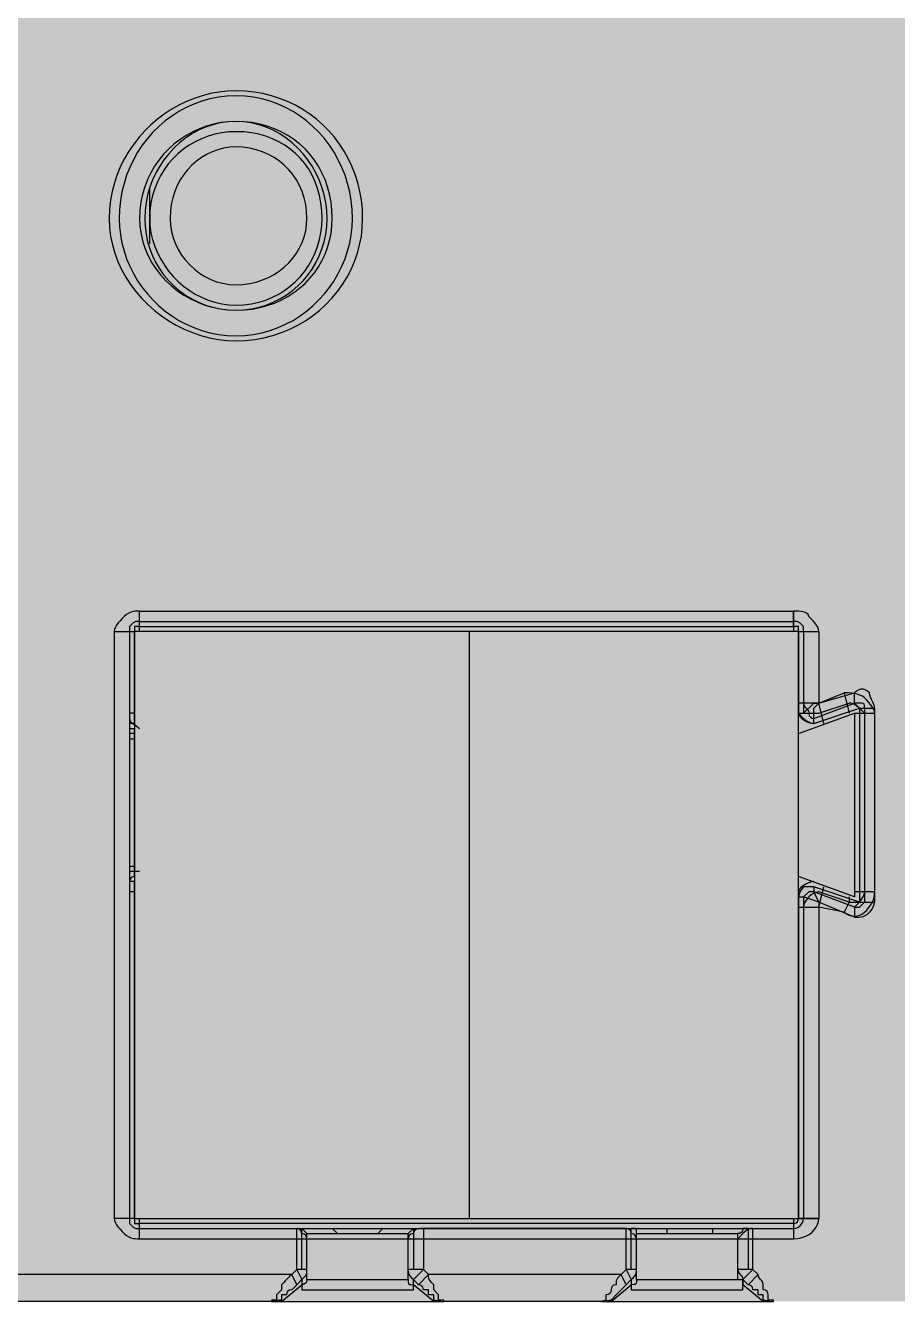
# Model space of a CAD drawing. Header units: millimetres. Extents: x 0 to 966, y -664 to 90.
# Drawn here: x 696.52 to 711.89, y -390 to -367.5 of the extents above; entities that cross this region are included whole.
import ezdxf

# ---------------------------------------------------------------- set-up
doc = ezdxf.new("R2010")
doc.units = ezdxf.units.MM
for name, color, linetype in [('HDL_BODY', 7, 'Continuous'), ('HDL_COLOUR', 7, 'Continuous'), ('HDL_DETAIL', 7, 'Continuous'), ('HDL_PRINT', 7, 'Continuous')]:
    doc.layers.add(name, color=color, linetype=linetype)

# ---------------------------------------------------------------- blocks, each defined once
blk = doc.blocks.new('M_DM06.1_FRONT')
at = {"layer": 'HDL_BODY', "true_color": 0x202126}
blk.add_hatch(color=250, dxfattribs=at).paths.add_polyline_path([(0, 0), (216, 0), (216, 90), (0, 90)])
at = {"layer": 'HDL_BODY', "true_color": 0x2a2a30}
blk.add_hatch(color=250, dxfattribs=at).paths.add_polyline_path([(0.4, 20.52), (215.6, 20.52), (215.6, 68.31), (0.4, 68.31)])
at = {"layer": 'HDL_BODY', "true_color": 0x23242a}
blk.add_hatch(color=250, dxfattribs=at).paths.add_polyline_path([(0.4, 0.5), (215.6, 0.5), (215.6, 19.8), (0.4, 19.8)])
at = {"layer": 'HDL_COLOUR', "true_color": 0x232529}
for points in [[(202.461, 19.099), (202.456, 19.261), (202.44, 19.421), (202.413, 19.576), (202.376, 19.728), (202.329, 19.875), (202.273, 20.017), (202.208, 20.154), (202.135, 20.285), (202.053, 20.41), (201.963, 20.53), (201.865, 20.642), (201.76, 20.748), (201.648, 20.846), (201.53, 20.937), (201.405, 21.019), (201.275, 21.093), (201.139, 21.159), (200.998, 21.215), (200.852, 21.262), (200.702, 21.299), (200.547, 21.326), (200.389, 21.343), (200.227, 21.348), (200.076, 21.343), (199.927, 21.326), (199.78, 21.299), (199.635, 21.262), (199.493, 21.215), (199.354, 21.159), (199.219, 21.093), (199.089, 21.019), (198.964, 20.937), (198.844, 20.846), (198.73, 20.748), (198.622, 20.642), (198.521, 20.53), (198.427, 20.41), (198.341, 20.285), (198.263, 20.154), (198.195, 20.017), (198.135, 19.875), (198.085, 19.728), (198.046, 19.576), (198.017, 19.421), (197.999, 19.261), (197.993, 19.099), (198, 18.941), (198.019, 18.785), (198.05, 18.633), (198.094, 18.484), (198.148, 18.339), (198.212, 18.199), (198.287, 18.063), (198.371, 17.933), (198.464, 17.809), (198.566, 17.692), (198.675, 17.581), (198.791, 17.477), (198.914, 17.381), (199.043, 17.293), (199.177, 17.214), (199.317, 17.144), (199.461, 17.084), (199.609, 17.033), (199.76, 16.993), (199.914, 16.964), (200.07, 16.946), (200.227, 16.94), (200.396, 16.946), (200.561, 16.964), (200.722, 16.993), (200.879, 17.033), (201.03, 17.084), (201.177, 17.144), (201.317, 17.214), (201.451, 17.293), (201.579, 17.381), (201.7, 17.477), (201.814, 17.581), (201.919, 17.692), (202.017, 17.809), (202.106, 17.933), (202.186, 18.063), (202.257, 18.199), (202.318, 18.339), (202.368, 18.484), (202.408, 18.633), (202.438, 18.785), (202.455, 18.941), (202.461, 19.099)], [(202.281, 19.099), (202.275, 19.257), (202.259, 19.413), (202.232, 19.565), (202.196, 19.714), (202.15, 19.859), (202.094, 19.999), (202.03, 20.134), (201.957, 20.264), (201.875, 20.388), (201.786, 20.506), (201.689, 20.617), (201.585, 20.721), (201.474, 20.817), (201.357, 20.904), (201.234, 20.984), (201.104, 21.054), (200.97, 21.114), (200.83, 21.165), (200.686, 21.205), (200.537, 21.234), (200.384, 21.252), (200.227, 21.258), (200.071, 21.252), (199.918, 21.234), (199.769, 21.205), (199.624, 21.165), (199.484, 21.114), (199.349, 21.054), (199.22, 20.984), (199.096, 20.904), (198.979, 20.817), (198.868, 20.721), (198.764, 20.617), (198.667, 20.506), (198.577, 20.388), (198.496, 20.264), (198.423, 20.134), (198.358, 19.999), (198.302, 19.859), (198.256, 19.714), (198.219, 19.565), (198.193, 19.413), (198.176, 19.257), (198.171, 19.099), (198.176, 18.952), (198.193, 18.807), (198.219, 18.664), (198.256, 18.524), (198.302, 18.387), (198.358, 18.254), (198.423, 18.125), (198.496, 18), (198.577, 17.881), (198.667, 17.767), (198.764, 17.66), (198.868, 17.559), (198.979, 17.465), (199.096, 17.379), (199.22, 17.301), (199.349, 17.232), (199.484, 17.173), (199.624, 17.123), (199.769, 17.083), (199.918, 17.054), (200.071, 17.036), (200.227, 17.03), (200.384, 17.036), (200.537, 17.054), (200.686, 17.083), (200.83, 17.123), (200.97, 17.173), (201.104, 17.232), (201.234, 17.301), (201.357, 17.379), (201.474, 17.465), (201.585, 17.559), (201.689, 17.66), (201.786, 17.767), (201.875, 17.881), (201.957, 18), (202.03, 18.125), (202.094, 18.254), (202.15, 18.387), (202.196, 18.524), (202.232, 18.664), (202.259, 18.807), (202.275, 18.952), (202.281, 19.099)], [(201.925, 19.099), (201.919, 19.245), (201.904, 19.387), (201.878, 19.524), (201.843, 19.657), (201.798, 19.783), (201.744, 19.905), (201.681, 20.02), (201.61, 20.128), (201.531, 20.23), (201.445, 20.325), (201.35, 20.412), (201.249, 20.492), (201.142, 20.563), (201.027, 20.626), (200.907, 20.68), (200.781, 20.725), (200.65, 20.761), (200.514, 20.787), (200.373, 20.803), (200.227, 20.808), (200.094, 20.803), (199.963, 20.787), (199.834, 20.761), (199.708, 20.725), (199.585, 20.68), (199.467, 20.626), (199.353, 20.563), (199.244, 20.492), (199.141, 20.412), (199.044, 20.325), (198.953, 20.23), (198.87, 20.128), (198.795, 20.02), (198.728, 19.905), (198.669, 19.783), (198.621, 19.657), (198.582, 19.524), (198.553, 19.387), (198.536, 19.245), (198.53, 19.099), (198.536, 18.958), (198.556, 18.821), (198.587, 18.688), (198.63, 18.56), (198.684, 18.436), (198.748, 18.317), (198.822, 18.205), (198.904, 18.098), (198.995, 17.999), (199.094, 17.907), (199.2, 17.822), (199.312, 17.746), (199.43, 17.678), (199.554, 17.619), (199.682, 17.57), (199.814, 17.531), (199.949, 17.503), (200.087, 17.485), (200.227, 17.479), (200.373, 17.485), (200.514, 17.501), (200.65, 17.526), (200.781, 17.562), (200.907, 17.606), (201.027, 17.659), (201.142, 17.721), (201.249, 17.79), (201.35, 17.867), (201.445, 17.952), (201.531, 18.043), (201.61, 18.14), (201.681, 18.243), (201.744, 18.352), (201.798, 18.466), (201.843, 18.585), (201.878, 18.708), (201.904, 18.835), (201.919, 18.965), (201.925, 19.099)], [(201.834, 19.099), (201.828, 19.24), (201.811, 19.379), (201.783, 19.515), (201.744, 19.648), (201.696, 19.777), (201.637, 19.902), (201.57, 20.021), (201.494, 20.134), (201.41, 20.24), (201.319, 20.34), (201.22, 20.431), (201.114, 20.515), (201.003, 20.589), (200.885, 20.653), (200.762, 20.707), (200.635, 20.751), (200.503, 20.782), (200.367, 20.802), (200.227, 20.808), (200.088, 20.802), (199.952, 20.782), (199.82, 20.751), (199.692, 20.707), (199.569, 20.653), (199.452, 20.589), (199.34, 20.515), (199.235, 20.431), (199.136, 20.34), (199.044, 20.24), (198.96, 20.134), (198.884, 20.021), (198.817, 19.902), (198.759, 19.777), (198.71, 19.648), (198.671, 19.515), (198.643, 19.379), (198.626, 19.24), (198.62, 19.099), (198.626, 18.958), (198.643, 18.821), (198.671, 18.688), (198.71, 18.56), (198.759, 18.436), (198.817, 18.317), (198.884, 18.205), (198.96, 18.098), (199.044, 17.999), (199.136, 17.907), (199.235, 17.822), (199.34, 17.746), (199.452, 17.678), (199.569, 17.619), (199.692, 17.57), (199.82, 17.531), (199.952, 17.503), (200.088, 17.485), (200.227, 17.479), (200.367, 17.485), (200.503, 17.503), (200.635, 17.531), (200.762, 17.57), (200.885, 17.619), (201.003, 17.678), (201.114, 17.746), (201.22, 17.822), (201.319, 17.907), (201.41, 17.999), (201.494, 18.098), (201.57, 18.205), (201.637, 18.317), (201.696, 18.436), (201.744, 18.56), (201.783, 18.688), (201.811, 18.821), (201.828, 18.958), (201.834, 19.099)], [(201.747, 19.099), (201.742, 19.239), (201.726, 19.373), (201.701, 19.503), (201.667, 19.628), (201.623, 19.746), (201.571, 19.859), (201.51, 19.965), (201.44, 20.065), (201.363, 20.157), (201.278, 20.243), (201.186, 20.32), (201.088, 20.39), (200.982, 20.451), (200.87, 20.504), (200.752, 20.548), (200.629, 20.582), (200.5, 20.608), (200.366, 20.623), (200.227, 20.628), (200.101, 20.623), (199.977, 20.608), (199.855, 20.582), (199.737, 20.548), (199.622, 20.504), (199.511, 20.451), (199.405, 20.39), (199.305, 20.32), (199.21, 20.243), (199.122, 20.157), (199.041, 20.065), (198.967, 19.965), (198.902, 19.859), (198.845, 19.746), (198.797, 19.628), (198.759, 19.503), (198.731, 19.373), (198.713, 19.239), (198.708, 19.099), (198.713, 18.972), (198.731, 18.847), (198.759, 18.725), (198.797, 18.605), (198.845, 18.49), (198.902, 18.379), (198.967, 18.272), (199.041, 18.171), (199.122, 18.076), (199.21, 17.987), (199.305, 17.905), (199.405, 17.831), (199.511, 17.765), (199.622, 17.707), (199.737, 17.659), (199.855, 17.621), (199.977, 17.593), (200.101, 17.575), (200.227, 17.569), (200.366, 17.575), (200.5, 17.593), (200.629, 17.621), (200.752, 17.659), (200.87, 17.707), (200.982, 17.765), (201.088, 17.831), (201.186, 17.905), (201.278, 17.987), (201.363, 18.076), (201.44, 18.171), (201.51, 18.272), (201.571, 18.379), (201.623, 18.49), (201.667, 18.605), (201.701, 18.725), (201.726, 18.847), (201.742, 18.972), (201.747, 19.099)], [(201.479, 19.099), (201.473, 19.224), (201.457, 19.345), (201.43, 19.461), (201.394, 19.572), (201.348, 19.678), (201.294, 19.778), (201.231, 19.871), (201.159, 19.958), (201.08, 20.037), (200.994, 20.109), (200.902, 20.173), (200.802, 20.228), (200.697, 20.274), (200.587, 20.31), (200.471, 20.337), (200.351, 20.353), (200.227, 20.359), (200.118, 20.353), (200.011, 20.337), (199.907, 20.31), (199.807, 20.274), (199.711, 20.228), (199.619, 20.173), (199.532, 20.109), (199.451, 20.037), (199.376, 19.958), (199.308, 19.871), (199.247, 19.778), (199.194, 19.678), (199.15, 19.572), (199.114, 19.461), (199.088, 19.345), (199.072, 19.224), (199.066, 19.099), (199.073, 18.982), (199.091, 18.868), (199.12, 18.757), (199.16, 18.65), (199.21, 18.549), (199.269, 18.452), (199.337, 18.362), (199.413, 18.278), (199.496, 18.202), (199.586, 18.133), (199.681, 18.074), (199.783, 18.024), (199.888, 17.983), (199.998, 17.954), (200.111, 17.936), (200.227, 17.93), (200.351, 17.935), (200.471, 17.951), (200.587, 17.977), (200.697, 18.013), (200.802, 18.058), (200.902, 18.111), (200.994, 18.173), (201.08, 18.241), (201.159, 18.317), (201.231, 18.398), (201.294, 18.485), (201.348, 18.578), (201.394, 18.675), (201.43, 18.776), (201.457, 18.881), (201.473, 18.989), (201.479, 19.099)]]:
    blk.add_hatch(color=250, dxfattribs=at).paths.add_polyline_path(points)
at = {"layer": 'HDL_COLOUR', "true_color": 0x111316}
blk.add_hatch(color=250, dxfattribs=at).paths.add_polyline_path([(198.53, 1.466), (204.292, 1.466), (204.292, 12.172), (198.53, 12.172)])
at = {"layer": 'HDL_COLOUR', "true_color": 0xb7262f}
blk.add_hatch(color=242, dxfattribs=at).paths.add_polyline_path([(204.292, 1.466), (210.054, 1.466), (210.054, 12.172), (204.292, 12.172)])
at = {"layer": 'HDL_PRINT', "true_color": 0xdee1e9}
h = blk.add_hatch(color=254, dxfattribs=at)
h.paths.add_polyline_path([(196.654, 14.331), (196.654, 16.13), (197.278, 16.13), (197.341, 16.126), (197.397, 16.116), (197.446, 16.102), (197.491, 16.085), (197.531, 16.069), (197.568, 16.054), (197.603, 16.044), (197.637, 16.04), (197.675, 16.04), (197.713, 16.038), (197.751, 16.033), (197.789, 16.023), (197.828, 16.007), (197.867, 15.983), (197.906, 15.95), (197.935, 15.916), (197.958, 15.881), (197.976, 15.844), (197.993, 15.804), (198.01, 15.759), (198.03, 15.71), (198.053, 15.654), (198.083, 15.59), (198.088, 15.547), (198.101, 15.495), (198.118, 15.439), (198.136, 15.382), (198.154, 15.325), (198.166, 15.274), (198.171, 15.23), (198.171, 15.167), (198.17, 15.111), (198.166, 15.061), (198.16, 15.017), (198.15, 14.977), (198.134, 14.939), (198.112, 14.905), (198.083, 14.871), (198.078, 14.804), (198.066, 14.754), (198.048, 14.717), (198.029, 14.688), (198.011, 14.662), (197.998, 14.635), (197.993, 14.601), (197.96, 14.562), (197.935, 14.526), (197.915, 14.492), (197.896, 14.463), (197.875, 14.441), (197.849, 14.426), (197.815, 14.421), (197.777, 14.383), (197.748, 14.357), (197.725, 14.342), (197.702, 14.334), (197.674, 14.331), (197.637, 14.331), (197.598, 14.331), (197.558, 14.331), (197.514, 14.331), (197.466, 14.331), (197.412, 14.331), (197.35, 14.331), (197.278, 14.331), (196.654, 14.331)])
h.paths.add_polyline_path([(196.923, 14.511), (197.278, 14.511), (197.323, 14.511), (197.368, 14.511), (197.413, 14.511), (197.457, 14.511), (197.502, 14.511), (197.547, 14.511), (197.591, 14.549), (197.633, 14.574), (197.67, 14.589), (197.699, 14.597), (197.718, 14.6), (197.725, 14.601), (197.758, 14.639), (197.782, 14.678), (197.798, 14.716), (197.808, 14.755), (197.813, 14.793), (197.815, 14.832), (197.815, 14.871), (197.845, 14.905), (197.867, 14.939), (197.883, 14.977), (197.894, 15.017), (197.901, 15.061), (197.904, 15.111), (197.905, 15.167), (197.906, 15.23), (197.905, 15.294), (197.904, 15.351), (197.901, 15.404), (197.894, 15.455), (197.883, 15.506), (197.867, 15.559), (197.845, 15.617), (197.815, 15.68), (197.776, 15.714), (197.738, 15.739), (197.7, 15.76), (197.662, 15.78), (197.624, 15.801), (197.585, 15.827), (197.547, 15.86), (197.539, 15.86), (197.517, 15.86), (197.479, 15.86), (197.427, 15.86), (197.36, 15.86), (197.278, 15.86), (196.923, 15.86), (196.923, 14.511)])
at = {"layer": 'HDL_DETAIL', "color": 251, "true_color": 0x52555c}
for points in [[(202.461, 19.099), (202.456, 19.261), (202.44, 19.421), (202.413, 19.576), (202.376, 19.728), (202.329, 19.875), (202.273, 20.017), (202.208, 20.154), (202.135, 20.285), (202.053, 20.41), (201.963, 20.53), (201.865, 20.642), (201.76, 20.748), (201.648, 20.846), (201.53, 20.937), (201.405, 21.019), (201.275, 21.093), (201.139, 21.159), (200.998, 21.215), (200.852, 21.262), (200.702, 21.299), (200.547, 21.326), (200.389, 21.343), (200.227, 21.348), (200.076, 21.343), (199.927, 21.326), (199.78, 21.299), (199.635, 21.262), (199.493, 21.215), (199.354, 21.159), (199.219, 21.093), (199.089, 21.019), (198.964, 20.937), (198.844, 20.846), (198.73, 20.748), (198.622, 20.642), (198.521, 20.53), (198.427, 20.41), (198.341, 20.285), (198.263, 20.154), (198.195, 20.017), (198.135, 19.875), (198.085, 19.728), (198.046, 19.576), (198.017, 19.421), (197.999, 19.261), (197.993, 19.099), (198, 18.941), (198.019, 18.785), (198.05, 18.633), (198.094, 18.484), (198.148, 18.339), (198.212, 18.199), (198.287, 18.063), (198.371, 17.933), (198.464, 17.809), (198.566, 17.692), (198.675, 17.581), (198.791, 17.477), (198.914, 17.381), (199.043, 17.293), (199.177, 17.214), (199.317, 17.144), (199.461, 17.084), (199.609, 17.033), (199.76, 16.993), (199.914, 16.964), (200.07, 16.946), (200.227, 16.94), (200.396, 16.946), (200.561, 16.964), (200.722, 16.993), (200.879, 17.033), (201.03, 17.084), (201.177, 17.144), (201.317, 17.214), (201.451, 17.293), (201.579, 17.381), (201.7, 17.477), (201.814, 17.581), (201.919, 17.692), (202.017, 17.809), (202.106, 17.933), (202.186, 18.063), (202.257, 18.199), (202.318, 18.339), (202.368, 18.484), (202.408, 18.633), (202.438, 18.785), (202.455, 18.941), (202.461, 19.099)], [(202.281, 19.099), (202.275, 19.257), (202.259, 19.413), (202.232, 19.565), (202.196, 19.714), (202.15, 19.859), (202.094, 19.999), (202.03, 20.134), (201.957, 20.264), (201.875, 20.388), (201.786, 20.506), (201.689, 20.617), (201.585, 20.721), (201.474, 20.817), (201.357, 20.904), (201.234, 20.984), (201.104, 21.054), (200.97, 21.114), (200.83, 21.165), (200.686, 21.205), (200.537, 21.234), (200.384, 21.252), (200.227, 21.258), (200.071, 21.252), (199.918, 21.234), (199.769, 21.205), (199.624, 21.165), (199.484, 21.114), (199.349, 21.054), (199.22, 20.984), (199.096, 20.904), (198.979, 20.817), (198.868, 20.721), (198.764, 20.617), (198.667, 20.506), (198.577, 20.388), (198.496, 20.264), (198.423, 20.134), (198.358, 19.999), (198.302, 19.859), (198.256, 19.714), (198.219, 19.565), (198.193, 19.413), (198.176, 19.257), (198.171, 19.099), (198.176, 18.952), (198.193, 18.807), (198.219, 18.664), (198.256, 18.524), (198.302, 18.387), (198.358, 18.254), (198.423, 18.125), (198.496, 18), (198.577, 17.881), (198.667, 17.767), (198.764, 17.66), (198.868, 17.559), (198.979, 17.465), (199.096, 17.379), (199.22, 17.301), (199.349, 17.232), (199.484, 17.173), (199.624, 17.123), (199.769, 17.083), (199.918, 17.054), (200.071, 17.036), (200.227, 17.03), (200.384, 17.036), (200.537, 17.054), (200.686, 17.083), (200.83, 17.123), (200.97, 17.173), (201.104, 17.232), (201.234, 17.301), (201.357, 17.379), (201.474, 17.465), (201.585, 17.559), (201.689, 17.66), (201.786, 17.767), (201.875, 17.881), (201.957, 18), (202.03, 18.125), (202.094, 18.254), (202.15, 18.387), (202.196, 18.524), (202.232, 18.664), (202.259, 18.807), (202.275, 18.952), (202.281, 19.099)], [(201.925, 19.099), (201.919, 19.245), (201.904, 19.387), (201.878, 19.524), (201.843, 19.657), (201.798, 19.783), (201.744, 19.905), (201.681, 20.02), (201.61, 20.128), (201.531, 20.23), (201.445, 20.325), (201.35, 20.412), (201.249, 20.492), (201.142, 20.563), (201.027, 20.626), (200.907, 20.68), (200.781, 20.725), (200.65, 20.761), (200.514, 20.787), (200.373, 20.803), (200.227, 20.808), (200.094, 20.803), (199.963, 20.787), (199.834, 20.761), (199.708, 20.725), (199.585, 20.68), (199.467, 20.626), (199.353, 20.563), (199.244, 20.492), (199.141, 20.412), (199.044, 20.325), (198.953, 20.23), (198.87, 20.128), (198.795, 20.02), (198.728, 19.905), (198.669, 19.783), (198.621, 19.657), (198.582, 19.524), (198.553, 19.387), (198.536, 19.245), (198.53, 19.099), (198.536, 18.958), (198.556, 18.821), (198.587, 18.688), (198.63, 18.56), (198.684, 18.436), (198.748, 18.317), (198.822, 18.205), (198.904, 18.098), (198.995, 17.999), (199.094, 17.907), (199.2, 17.822), (199.312, 17.746), (199.43, 17.678), (199.554, 17.619), (199.682, 17.57), (199.814, 17.531), (199.949, 17.503), (200.087, 17.485), (200.227, 17.479), (200.373, 17.485), (200.514, 17.501), (200.65, 17.526), (200.781, 17.562), (200.907, 17.606), (201.027, 17.659), (201.142, 17.721), (201.249, 17.79), (201.35, 17.867), (201.445, 17.952), (201.531, 18.043), (201.61, 18.14), (201.681, 18.243), (201.744, 18.352), (201.798, 18.466), (201.843, 18.585), (201.878, 18.708), (201.904, 18.835), (201.919, 18.965), (201.925, 19.099)], [(201.834, 19.099), (201.828, 19.24), (201.811, 19.379), (201.783, 19.515), (201.744, 19.648), (201.696, 19.777), (201.637, 19.902), (201.57, 20.021), (201.494, 20.134), (201.41, 20.24), (201.319, 20.34), (201.22, 20.431), (201.114, 20.515), (201.003, 20.589), (200.885, 20.653), (200.762, 20.707), (200.635, 20.751), (200.503, 20.782), (200.367, 20.802), (200.227, 20.808), (200.088, 20.802), (199.952, 20.782), (199.82, 20.751), (199.692, 20.707), (199.569, 20.653), (199.452, 20.589), (199.34, 20.515), (199.235, 20.431), (199.136, 20.34), (199.044, 20.24), (198.96, 20.134), (198.884, 20.021), (198.817, 19.902), (198.759, 19.777), (198.71, 19.648), (198.671, 19.515), (198.643, 19.379), (198.626, 19.24), (198.62, 19.099), (198.626, 18.958), (198.643, 18.821), (198.671, 18.688), (198.71, 18.56), (198.759, 18.436), (198.817, 18.317), (198.884, 18.205), (198.96, 18.098), (199.044, 17.999), (199.136, 17.907), (199.235, 17.822), (199.34, 17.746), (199.452, 17.678), (199.569, 17.619), (199.692, 17.57), (199.82, 17.531), (199.952, 17.503), (200.088, 17.485), (200.227, 17.479), (200.367, 17.485), (200.503, 17.503), (200.635, 17.531), (200.762, 17.57), (200.885, 17.619), (201.003, 17.678), (201.114, 17.746), (201.22, 17.822), (201.319, 17.907), (201.41, 17.999), (201.494, 18.098), (201.57, 18.205), (201.637, 18.317), (201.696, 18.436), (201.744, 18.56), (201.783, 18.688), (201.811, 18.821), (201.828, 18.958), (201.834, 19.099)], [(201.747, 19.099), (201.742, 19.239), (201.726, 19.373), (201.701, 19.503), (201.667, 19.628), (201.623, 19.746), (201.571, 19.859), (201.51, 19.965), (201.44, 20.065), (201.363, 20.157), (201.278, 20.243), (201.186, 20.32), (201.088, 20.39), (200.982, 20.451), (200.87, 20.504), (200.752, 20.548), (200.629, 20.582), (200.5, 20.608), (200.366, 20.623), (200.227, 20.628), (200.101, 20.623), (199.977, 20.608), (199.855, 20.582), (199.737, 20.548), (199.622, 20.504), (199.511, 20.451), (199.405, 20.39), (199.305, 20.32), (199.21, 20.243), (199.122, 20.157), (199.041, 20.065), (198.967, 19.965), (198.902, 19.859), (198.845, 19.746), (198.797, 19.628), (198.759, 19.503), (198.731, 19.373), (198.713, 19.239), (198.708, 19.099), (198.713, 18.972), (198.731, 18.847), (198.759, 18.725), (198.797, 18.605), (198.845, 18.49), (198.902, 18.379), (198.967, 18.272), (199.041, 18.171), (199.122, 18.076), (199.21, 17.987), (199.305, 17.905), (199.405, 17.831), (199.511, 17.765), (199.622, 17.707), (199.737, 17.659), (199.855, 17.621), (199.977, 17.593), (200.101, 17.575), (200.227, 17.569), (200.366, 17.575), (200.5, 17.593), (200.629, 17.621), (200.752, 17.659), (200.87, 17.707), (200.982, 17.765), (201.088, 17.831), (201.186, 17.905), (201.278, 17.987), (201.363, 18.076), (201.44, 18.171), (201.51, 18.272), (201.571, 18.379), (201.623, 18.49), (201.667, 18.605), (201.701, 18.725), (201.726, 18.847), (201.742, 18.972), (201.747, 19.099)], [(201.479, 19.099), (201.473, 19.224), (201.457, 19.345), (201.43, 19.461), (201.394, 19.572), (201.348, 19.678), (201.294, 19.778), (201.231, 19.871), (201.159, 19.958), (201.08, 20.037), (200.994, 20.109), (200.902, 20.173), (200.802, 20.228), (200.697, 20.274), (200.587, 20.31), (200.471, 20.337), (200.351, 20.353), (200.227, 20.359), (200.118, 20.353), (200.011, 20.337), (199.907, 20.31), (199.807, 20.274), (199.711, 20.228), (199.619, 20.173), (199.532, 20.109), (199.451, 20.037), (199.376, 19.958), (199.308, 19.871), (199.247, 19.778), (199.194, 19.678), (199.15, 19.572), (199.114, 19.461), (199.088, 19.345), (199.072, 19.224), (199.066, 19.099), (199.073, 18.982), (199.091, 18.868), (199.12, 18.757), (199.16, 18.65), (199.21, 18.549), (199.269, 18.452), (199.337, 18.362), (199.413, 18.278), (199.496, 18.202), (199.586, 18.133), (199.681, 18.074), (199.783, 18.024), (199.888, 17.983), (199.998, 17.954), (200.111, 17.936), (200.227, 17.93), (200.351, 17.935), (200.471, 17.951), (200.587, 17.977), (200.697, 18.013), (200.802, 18.058), (200.902, 18.111), (200.994, 18.173), (201.08, 18.241), (201.159, 18.317), (201.231, 18.398), (201.294, 18.485), (201.348, 18.578), (201.394, 18.675), (201.43, 18.776), (201.457, 18.881), (201.473, 18.989), (201.479, 19.099)], [(198.439, 10.192), (198.439, 10.192)], [(198.439, 10.102), (198.439, 10.102)], [(198.439, 10.013), (198.439, 10.013)], [(198.439, 7.583), (198.439, 7.583)], [(198.439, 7.493), (198.439, 7.493)], [(198.439, 7.403), (198.439, 7.403)], [(210.412, 7.223), (210.412, 7.223)], [(210.232, 7.133), (210.232, 7.133)], [(201.301, 0.296), (201.301, 0.296)], [(201.479, 0.386), (201.479, 0.386)], [(203.263, 0.386), (203.263, 0.386)], [(203.354, 0.296), (203.354, 0.296)], [(207.105, 0.296), (207.105, 0.296)], [(207.286, 0.386), (207.286, 0.386)], [(209.161, 0.296), (209.161, 0.296)], [(200.851, 0), (200.851, 0)], [(203.891, 0), (203.891, 0)], [(206.659, 0), (206.659, 0)], [(209.698, 0), (209.698, 0)]]:
    blk.add_lwpolyline(points, close=True, dxfattribs=at)
for points in [[(198.708, 18.649), (198.708, 19.639)], [(198.53, 12.172), (198.491, 12.171), (198.453, 12.17), (198.415, 12.165), (198.376, 12.155), (198.338, 12.139), (198.3, 12.115), (198.261, 12.081), (198.223, 12.043), (198.187, 12.004), (198.153, 11.966), (198.125, 11.927), (198.103, 11.889), (198.089, 11.85), (198.083, 11.812)], [(198.53, 12.172), (198.491, 12.171), (198.453, 12.17), (198.415, 12.165), (198.376, 12.155), (198.338, 12.139), (198.3, 12.115), (198.261, 12.081), (198.223, 12.043), (198.187, 12.004), (198.153, 11.966), (198.125, 11.927), (198.103, 11.889), (198.089, 11.85), (198.083, 11.812)], [(198.53, 12.172), (210.054, 12.172)], [(198.53, 11.902), (198.53, 12.172)], [(198.53, 12.172), (210.054, 12.172)], [(198.53, 11.992), (198.53, 12.172)], [(210.054, 11.902), (210.054, 12.172)], [(210.5, 11.812), (210.495, 11.85), (210.48, 11.889), (210.458, 11.927), (210.43, 11.966), (210.397, 12.004), (210.36, 12.043), (210.322, 12.081), (210.312, 12.115), (210.285, 12.139), (210.245, 12.155), (210.197, 12.165), (210.146, 12.17), (210.097, 12.171), (210.054, 12.172)], [(210.054, 12.172), (210.054, 11.812)], [(210.5, 11.812), (210.495, 11.85), (210.48, 11.889), (210.458, 11.927), (210.43, 11.966), (210.397, 12.004), (210.36, 12.043), (210.322, 12.081), (210.312, 12.115), (210.285, 12.139), (210.245, 12.155), (210.197, 12.165), (210.146, 12.17), (210.097, 12.171), (210.054, 12.172)], [(198.53, 11.992), (198.491, 11.991), (198.463, 11.988), (198.44, 11.98), (198.417, 11.965), (198.389, 11.94), (198.352, 11.902), (198.352, 11.812)], [(198.53, 11.992), (198.491, 11.991), (198.463, 11.988), (198.44, 11.98), (198.417, 11.965), (198.389, 11.94), (198.352, 11.902), (198.352, 11.812)], [(198.53, 11.992), (210.054, 11.992)], [(198.53, 11.992), (210.054, 11.992)], [(198.53, 11.812), (198.53, 11.992)], [(210.232, 11.812), (210.232, 11.902), (210.194, 11.94), (210.167, 11.965), (210.144, 11.98), (210.12, 11.988), (210.092, 11.991), (210.054, 11.992)], [(210.232, 11.812), (210.232, 11.902), (210.194, 11.94), (210.167, 11.965), (210.144, 11.98), (210.12, 11.988), (210.092, 11.991), (210.054, 11.992)], [(198.083, 11.812), (198.439, 11.812)], [(198.083, 11.812), (198.083, 1.466)], [(198.083, 11.812), (198.439, 11.812)], [(198.083, 11.812), (198.083, 1.466)], [(198.352, 11.812), (198.352, 1.466)], [(198.352, 11.812), (198.352, 1.466)], [(198.53, 11.902), (198.439, 11.902), (198.439, 11.812)], [(210.144, 11.812), (198.439, 11.812)], [(198.439, 10.192), (198.439, 11.812)], [(198.439, 11.812), (198.439, 1.466)], [(210.144, 11.812), (198.439, 11.812)], [(198.439, 11.812), (198.439, 1.466)], [(198.53, 11.902), (210.054, 11.902)], [(204.337, 11.812), (204.337, 1.466)], [(204.337, 11.812), (204.337, 1.466)], [(210.144, 11.812), (210.144, 11.902), (210.054, 11.902)], [(210.144, 11.812), (210.5, 11.812)], [(210.144, 1.466), (210.144, 11.812)], [(210.144, 11.812), (210.144, 10.372)], [(210.144, 11.812), (210.232, 11.812)], [(210.144, 1.466), (210.144, 11.812)], [(210.232, 11.812), (210.232, 10.372)], [(210.232, 11.812), (210.5, 11.812)], [(210.232, 11.812), (210.232, 10.552)], [(210.5, 11.812), (210.5, 10.552)], [(210.5, 11.812), (210.5, 10.552)], [(210.5, 10.552), (211.127, 10.732)], [(210.5, 10.552), (210.949, 10.732)], [(210.949, 10.732), (211.037, 10.372)], [(211.483, 10.372), (211.478, 10.411), (211.463, 10.449), (211.441, 10.488), (211.413, 10.526), (211.38, 10.565), (211.343, 10.604), (211.305, 10.642), (211.267, 10.672), (211.223, 10.694), (211.176, 10.71), (211.126, 10.721), (211.076, 10.727), (211.029, 10.731), (210.986, 10.732), (210.949, 10.732)], [(211.483, 10.462), (211.478, 10.501), (211.465, 10.539), (211.448, 10.578), (211.43, 10.616), (211.413, 10.655), (211.4, 10.694), (211.395, 10.732), (211.357, 10.765), (211.318, 10.787), (211.279, 10.798), (211.241, 10.798), (211.203, 10.787), (211.165, 10.765), (211.127, 10.732)], [(211.127, 10.552), (211.127, 10.732)], [(198.439, 10.372), (198.352, 10.372)], [(210.5, 10.552), (210.144, 10.552)], [(210.144, 10.372), (210.232, 10.372)], [(210.144, 10.013), (211.127, 10.372)], [(210.144, 10.372), (210.232, 10.282), (210.276, 10.244), (210.319, 10.219), (210.356, 10.203), (210.386, 10.196), (210.405, 10.193), (210.412, 10.192)], [(210.144, 10.013), (211.127, 10.372)], [(210.144, 10.372), (210.154, 10.334), (210.181, 10.297), (210.221, 10.264), (210.269, 10.235), (210.32, 10.212), (210.369, 10.197), (210.412, 10.192)], [(210.232, 10.372), (210.412, 10.552)], [(210.232, 10.552), (210.238, 10.514), (210.255, 10.486), (210.277, 10.462), (210.299, 10.439), (210.315, 10.411), (210.322, 10.372), (210.375, 10.372), (210.424, 10.372), (210.463, 10.372), (210.49, 10.372), (210.5, 10.372)], [(210.232, 10.372), (210.322, 10.372), (210.331, 10.328), (210.354, 10.302), (210.381, 10.288), (210.403, 10.283), (210.412, 10.282)], [(210.412, 10.282), (211.127, 10.552)], [(210.412, 10.552), (210.5, 10.552)], [(210.412, 10.462), (210.5, 10.552)], [(210.412, 10.192), (211.214, 10.462)], [(210.412, 10.282), (210.412, 10.462)], [(210.5, 10.372), (211.037, 10.552)], [(210.59, 10.192), (210.5, 10.552)], [(211.305, 10.372), (211.214, 10.462), (211.171, 10.5), (211.129, 10.525), (211.093, 10.541), (211.063, 10.549), (211.044, 10.552), (211.037, 10.552)], [(211.214, 10.462), (211.127, 10.552)], [(211.305, 10.462), (211.304, 10.506), (211.299, 10.533), (211.285, 10.546), (211.259, 10.551), (211.214, 10.552), (211.127, 10.552)], [(211.127, 10.372), (211.127, 7.133)], [(211.127, 10.372), (211.305, 10.372)], [(211.127, 10.372), (211.127, 7.133)], [(211.214, 10.462), (211.305, 10.462)], [(211.214, 10.462), (211.214, 7.044)], [(211.305, 10.462), (211.483, 10.462)], [(211.305, 10.462), (211.305, 7.044)], [(211.305, 10.372), (211.483, 10.372)], [(211.305, 10.372), (211.305, 7.223)], [(211.483, 10.462), (211.483, 7.044)], [(211.483, 10.372), (211.483, 7.223)], [(198.352, 10.282), (198.357, 10.249), (198.371, 10.223), (198.393, 10.202), (198.422, 10.183), (198.455, 10.162), (198.491, 10.136), (198.53, 10.102)], [(198.439, 10.192), (198.352, 10.192)], [(198.439, 10.192), (198.439, 10.102)], [(210.412, 10.192), (210.412, 10.282)], [(198.352, 10.102), (198.439, 10.102)], [(198.439, 10.013), (198.352, 10.013)], [(198.352, 9.922), (198.439, 9.922)], [(198.439, 10.102), (198.439, 10.013)], [(198.439, 10.013), (198.439, 10.102)], [(198.439, 7.583), (198.439, 10.013)], [(198.439, 7.673), (198.352, 7.673)], [(198.439, 7.583), (198.352, 7.583)], [(198.439, 7.493), (198.43, 7.493), (198.408, 7.488), (198.383, 7.474), (198.361, 7.447), (198.352, 7.403)], [(198.53, 7.583), (198.439, 7.583)], [(198.439, 7.493), (198.439, 7.493), (198.439, 7.583)], [(211.127, 7.133), (210.144, 7.493)], [(211.127, 7.133), (210.144, 7.493)], [(198.439, 7.403), (198.352, 7.403)], [(198.439, 7.223), (198.352, 7.223)], [(198.439, 7.403), (198.439, 7.314)], [(198.439, 1.466), (198.439, 7.403)], [(210.412, 7.403), (210.369, 7.398), (210.32, 7.383), (210.269, 7.361), (210.221, 7.332), (210.181, 7.298), (210.154, 7.262), (210.144, 7.223)], [(210.412, 7.314), (210.402, 7.314), (210.375, 7.314), (210.334, 7.314), (210.285, 7.314), (210.232, 7.314), (210.225, 7.306), (210.209, 7.287), (210.188, 7.257), (210.167, 7.22), (210.151, 7.178), (210.144, 7.133)], [(210.412, 7.223), (210.322, 7.223), (210.232, 7.133)], [(210.5, 7.223), (210.493, 7.223), (210.474, 7.22), (210.445, 7.212), (210.408, 7.197), (210.367, 7.171), (210.322, 7.133), (210.315, 7.126), (210.299, 7.107), (210.277, 7.077), (210.255, 7.04), (210.238, 6.998), (210.232, 6.953)], [(211.214, 7.044), (210.412, 7.314)], [(210.412, 7.314), (210.412, 7.223)], [(211.127, 6.953), (210.412, 7.223)], [(210.5, 7.044), (210.412, 7.223)], [(210.5, 6.953), (210.59, 7.314)], [(211.037, 7.044), (210.5, 7.223)], [(210.949, 6.863), (210.986, 6.834), (211.029, 6.813), (211.076, 6.8), (211.126, 6.796), (211.176, 6.8), (211.223, 6.813), (211.267, 6.834), (211.305, 6.863), (211.339, 6.897), (211.371, 6.932), (211.401, 6.969), (211.428, 7.01), (211.45, 7.054), (211.468, 7.104), (211.479, 7.16), (211.483, 7.223)], [(211.037, 7.044), (211.047, 7.044), (211.074, 7.044), (211.114, 7.044), (211.162, 7.044), (211.214, 7.044), (211.221, 7.051), (211.238, 7.07), (211.26, 7.1), (211.281, 7.137), (211.298, 7.179), (211.305, 7.223)], [(211.483, 7.223), (211.127, 7.223)], [(210.144, 7.133), (210.232, 7.133)], [(210.144, 7.133), (210.144, 1.466)], [(210.232, 7.133), (210.232, 1.466)], [(210.5, 7.044), (210.232, 7.133)], [(211.127, 6.774), (210.5, 7.044)], [(210.5, 7.044), (210.5, 1.466)], [(211.037, 7.044), (210.949, 6.863)], [(211.037, 7.133), (211.037, 7.044)], [(211.214, 7.044), (211.127, 6.953)], [(211.127, 6.774), (211.165, 6.774), (211.203, 6.776), (211.241, 6.781), (211.279, 6.79), (211.318, 6.806), (211.357, 6.83), (211.395, 6.863), (211.402, 6.871), (211.418, 6.89), (211.439, 6.92), (211.46, 6.957), (211.476, 6.999), (211.483, 7.044)], [(211.127, 6.953), (211.214, 6.953), (211.305, 7.044)], [(211.214, 7.044), (211.305, 7.044)], [(211.305, 7.044), (211.483, 7.044)], [(210.144, 6.953), (210.5, 6.953)], [(210.232, 6.953), (210.232, 1.466)], [(210.949, 6.863), (210.5, 6.953)], [(210.5, 6.953), (210.5, 1.466)], [(211.127, 6.953), (211.127, 6.774)], [(198.439, 1.466), (198.083, 1.466)], [(198.083, 1.466), (198.089, 1.427), (198.103, 1.389), (198.125, 1.35), (198.153, 1.311), (198.187, 1.273), (198.223, 1.234), (198.261, 1.196), (198.3, 1.162), (198.338, 1.139), (198.376, 1.123), (198.415, 1.113), (198.453, 1.108), (198.491, 1.106), (198.53, 1.106)], [(198.352, 1.466), (198.083, 1.466)], [(198.083, 1.466), (198.089, 1.427), (198.103, 1.389), (198.125, 1.35), (198.153, 1.311), (198.187, 1.273), (198.223, 1.234), (198.261, 1.196), (198.3, 1.162), (198.338, 1.139), (198.376, 1.123), (198.415, 1.113), (198.453, 1.108), (198.491, 1.106), (198.53, 1.106)], [(198.352, 1.466), (198.352, 1.376), (198.389, 1.338), (198.417, 1.312), (198.44, 1.297), (198.463, 1.289), (198.491, 1.286), (198.53, 1.286)], [(198.439, 1.466), (198.352, 1.466)], [(198.352, 1.466), (198.352, 1.376), (198.389, 1.338), (198.417, 1.312), (198.44, 1.297), (198.463, 1.289), (198.491, 1.286), (198.53, 1.286)], [(198.439, 1.466), (210.144, 1.466)], [(198.439, 1.466), (198.439, 1.376), (198.53, 1.376)], [(198.439, 1.466), (210.144, 1.466)], [(198.53, 1.106), (198.53, 1.466)], [(210.054, 1.376), (198.53, 1.376)], [(198.53, 1.106), (198.53, 1.376)], [(210.054, 1.106), (210.131, 1.111), (210.203, 1.126), (210.268, 1.149), (210.327, 1.181), (210.377, 1.218), (210.42, 1.261), (210.454, 1.309), (210.479, 1.359), (210.495, 1.412), (210.5, 1.466)], [(210.054, 1.286), (210.092, 1.291), (210.128, 1.306), (210.162, 1.328), (210.19, 1.357), (210.212, 1.391), (210.226, 1.427), (210.232, 1.466)], [(210.054, 1.376), (210.098, 1.385), (210.125, 1.407), (210.138, 1.434), (210.143, 1.456), (210.144, 1.466)], [(210.054, 1.466), (210.054, 1.286)], [(210.054, 1.106), (210.131, 1.111), (210.203, 1.126), (210.268, 1.149), (210.327, 1.181), (210.377, 1.218), (210.42, 1.261), (210.454, 1.309), (210.479, 1.359), (210.495, 1.412), (210.5, 1.466)], [(210.054, 1.286), (210.092, 1.291), (210.128, 1.306), (210.162, 1.328), (210.19, 1.357), (210.212, 1.391), (210.226, 1.427), (210.232, 1.466)], [(210.054, 1.376), (210.054, 1.106)], [(210.144, 1.466), (210.5, 1.466)], [(210.5, 1.466), (210.144, 1.466)], [(198.53, 1.286), (201.925, 1.286)], [(198.53, 1.286), (203.444, 1.286)], [(201.301, 0.566), (201.301, 1.286)], [(201.479, 1.106), (201.478, 1.115), (201.473, 1.137), (201.459, 1.164), (201.432, 1.186), (201.388, 1.196), (201.379, 1.24), (201.357, 1.266), (201.331, 1.28), (201.31, 1.285), (201.301, 1.286)], [(201.388, 0.566), (201.388, 1.286)], [(201.479, 1.196), (201.388, 1.286)], [(201.479, 1.196), (202.015, 1.196)], [(201.479, 0.386), (201.479, 1.196)], [(201.925, 1.286), (201.988, 1.286), (202.045, 1.286), (202.097, 1.286), (202.148, 1.286), (202.199, 1.286), (202.251, 1.286), (202.308, 1.286), (202.371, 1.286), (202.434, 1.286), (202.491, 1.286), (202.543, 1.286), (202.594, 1.286), (202.645, 1.286), (202.697, 1.286), (202.754, 1.286), (202.817, 1.286)], [(201.925, 1.286), (201.925, 1.286), (202.015, 1.196)], [(202.015, 1.196), (202.103, 1.196)], [(202.103, 1.196), (202.113, 1.196), (202.14, 1.196), (202.18, 1.196), (202.228, 1.196), (202.281, 1.196), (202.291, 1.196), (202.318, 1.196), (202.359, 1.196), (202.408, 1.196), (202.461, 1.196), (202.471, 1.196), (202.498, 1.196), (202.538, 1.196), (202.586, 1.196), (202.639, 1.196), (202.73, 1.196)], [(202.817, 1.286), (202.817, 1.286), (202.73, 1.196)], [(202.73, 1.196), (203.263, 1.196)], [(202.817, 1.286), (207.732, 1.286)], [(203.354, 1.286), (203.354, 1.286), (203.263, 1.196)], [(203.532, 1.286), (203.488, 1.285), (203.447, 1.282), (203.41, 1.274), (203.381, 1.259), (203.361, 1.234), (203.354, 1.196), (203.31, 1.186), (203.283, 1.164), (203.269, 1.137), (203.264, 1.115), (203.263, 1.106)], [(203.263, 0.386), (203.263, 1.196)], [(203.354, 1.286), (203.354, 0.566)], [(207.105, 1.286), (203.532, 1.286)], [(203.532, 1.286), (203.532, 0.566)], [(207.105, 0.566), (207.105, 1.286)], [(207.286, 1.106), (207.285, 1.115), (207.28, 1.137), (207.266, 1.164), (207.239, 1.186), (207.195, 1.196), (207.186, 1.24), (207.163, 1.266), (207.137, 1.28), (207.114, 1.285), (207.105, 1.286)], [(207.195, 0.566), (207.195, 1.286)], [(207.286, 1.196), (207.286, 1.286), (207.195, 1.286)], [(207.286, 1.196), (207.819, 1.196)], [(207.286, 0.386), (207.286, 1.196)], [(207.373, 1.286), (210.054, 1.286)], [(207.732, 1.286), (207.798, 1.286), (207.864, 1.286), (207.927, 1.286), (207.988, 1.286), (208.044, 1.286), (208.095, 1.286), (208.14, 1.286), (208.178, 1.286), (208.241, 1.286), (208.298, 1.286), (208.351, 1.286), (208.401, 1.286), (208.452, 1.286), (208.505, 1.286), (208.561, 1.286), (208.624, 1.286)], [(207.732, 1.286), (207.819, 1.286), (207.819, 1.196)], [(207.819, 1.196), (207.91, 1.196)], [(207.91, 1.196), (207.92, 1.196), (207.947, 1.196), (207.987, 1.196), (208.036, 1.196), (208.088, 1.196), (208.098, 1.196), (208.125, 1.196), (208.166, 1.196), (208.215, 1.196), (208.269, 1.196), (208.278, 1.196), (208.305, 1.196), (208.345, 1.196), (208.393, 1.196), (208.447, 1.196), (208.457, 1.196), (208.484, 1.196), (208.524, 1.196), (208.572, 1.196), (208.624, 1.196)], [(208.624, 1.286), (210.054, 1.286)], [(208.624, 1.286), (208.624, 1.286), (208.624, 1.196)], [(208.624, 1.196), (209.071, 1.196)], [(209.252, 1.286), (209.161, 1.286), (209.152, 1.242), (209.129, 1.215), (209.103, 1.201), (209.08, 1.196), (209.071, 1.196)], [(209.339, 1.286), (209.302, 1.285), (209.274, 1.282), (209.251, 1.274), (209.228, 1.259), (209.2, 1.234), (209.161, 1.196), (209.071, 1.106)], [(209.071, 0.386), (209.071, 1.196)], [(209.252, 1.286), (209.252, 0.566)], [(209.339, 0.566), (209.339, 1.286)], [(210.054, 1.286), (210.054, 1.106)], [(198.53, 1.106), (201.479, 1.106)], [(198.53, 1.106), (203.263, 1.106)], [(201.479, 0.386), (201.479, 1.106)], [(203.263, 1.106), (207.286, 1.106)], [(203.263, 0.386), (203.263, 1.106)], [(207.286, 1.106), (210.054, 1.106)], [(207.286, 0.386), (207.286, 1.106)], [(209.071, 1.106), (210.054, 1.106)], [(209.071, 0.386), (209.071, 1.106)], [(201.21, 0.476), (0, 0.476)], [(201.21, 0.476), (201.172, 0.438), (201.143, 0.409), (201.12, 0.386), (201.097, 0.363), (201.07, 0.334), (201.032, 0.296), (201.032, 0.206), (200.942, 0.116), (200.942, 0.026), (200.89, 0.026), (200.863, 0.023), (200.853, 0.015), (200.851, 0)], [(201.301, 0.566), (201.21, 0.476)], [(201.301, 0.296), (201.21, 0.476)], [(201.479, 0.566), (201.301, 0.566)], [(201.301, 0.566), (201.388, 0.386)], [(201.388, 0.386), (201.426, 0.424), (201.452, 0.453), (201.467, 0.476), (201.475, 0.499), (201.478, 0.528), (201.479, 0.566)], [(203.532, 0.566), (203.263, 0.566)], [(203.263, 0.566), (203.264, 0.528), (203.267, 0.499), (203.275, 0.476), (203.29, 0.453), (203.316, 0.424), (203.354, 0.386)], [(203.354, 0.386), (203.532, 0.566)], [(203.444, 0.296), (203.622, 0.476)], [(203.622, 0.476), (203.532, 0.566)], [(207.017, 0.476), (203.622, 0.476)], [(203.891, 0), (203.891, 0), (203.891, 0.026), (203.8, 0.026), (203.8, 0.116), (203.713, 0.206), (203.713, 0.296), (203.675, 0.334), (203.649, 0.363), (203.634, 0.386), (203.626, 0.409), (203.623, 0.438), (203.622, 0.476)], [(207.017, 0.476), (206.979, 0.438), (206.954, 0.409), (206.938, 0.386), (206.93, 0.363), (206.927, 0.334), (206.927, 0.296), (206.884, 0.287), (206.858, 0.264), (206.845, 0.238), (206.84, 0.215), (206.839, 0.206), (206.839, 0.197), (206.834, 0.174), (206.82, 0.148), (206.793, 0.126), (206.749, 0.116), (206.749, 0.026), (206.659, 0)], [(207.105, 0.566), (207.017, 0.476)], [(207.105, 0.296), (207.017, 0.476)], [(207.286, 0.566), (207.105, 0.566)], [(207.105, 0.566), (207.195, 0.386)], [(207.195, 0.386), (207.233, 0.424), (207.259, 0.453), (207.274, 0.476), (207.282, 0.499), (207.285, 0.528), (207.286, 0.566)], [(209.339, 0.566), (209.071, 0.566)], [(209.071, 0.566), (209.077, 0.528), (209.094, 0.499), (209.116, 0.476), (209.138, 0.453), (209.154, 0.424), (209.161, 0.386)], [(209.161, 0.386), (209.339, 0.566)], [(209.252, 0.296), (209.429, 0.476)], [(209.429, 0.476), (209.339, 0.566)], [(209.698, 0), (209.698, 0), (209.698, 0.026), (209.607, 0.026), (209.607, 0.116), (209.607, 0.126), (209.602, 0.148), (209.588, 0.174), (209.561, 0.197), (209.517, 0.206), (209.517, 0.296), (209.51, 0.334), (209.494, 0.363), (209.473, 0.386), (209.452, 0.409), (209.436, 0.438), (209.429, 0.476)], [(201.032, 0), (201.388, 0.296)], [(201.301, 0.296), (201.21, 0.206), (201.166, 0.197), (201.139, 0.174), (201.125, 0.148), (201.12, 0.126), (201.12, 0.116), (201.032, 0.116), (201.032, 0.026)], [(201.388, 0.386), (201.301, 0.296)], [(201.388, 0.386), (201.388, 0.296)], [(201.479, 0.386), (201.469, 0.342), (201.447, 0.315), (201.42, 0.302), (201.397, 0.297), (201.388, 0.296)], [(201.388, 0.296), (201.388, 0.206), (201.479, 0.206), (201.566, 0.206)], [(201.479, 0.386), (201.479, 0.386), (201.566, 0.386), (201.656, 0.386)], [(201.656, 0.386), (201.694, 0.386), (201.739, 0.386), (201.79, 0.386), (201.847, 0.386), (201.907, 0.386), (201.971, 0.386), (202.036, 0.386), (202.103, 0.386), (202.148, 0.386), (202.192, 0.386), (202.237, 0.386), (202.281, 0.386), (202.326, 0.386), (202.371, 0.386), (202.416, 0.386), (202.461, 0.386), (202.505, 0.386), (202.55, 0.386), (202.594, 0.386), (202.639, 0.386), (202.684, 0.386), (202.729, 0.386), (202.774, 0.386), (202.818, 0.386), (202.863, 0.386), (202.908, 0.386), (202.995, 0.386), (203.086, 0.386), (203.176, 0.386), (203.263, 0.386)], [(203.263, 0.386), (203.264, 0.342), (203.269, 0.315), (203.283, 0.302), (203.31, 0.297), (203.354, 0.296)], [(203.444, 0.296), (203.354, 0.386)], [(203.354, 0.296), (203.354, 0.386)], [(203.713, 0), (203.354, 0.296)], [(203.354, 0.206), (203.354, 0.206), (203.354, 0.296)], [(203.713, 0.026), (203.713, 0.026), (203.713, 0.116), (203.622, 0.116), (203.622, 0.206), (203.532, 0.206), (203.523, 0.25), (203.501, 0.277), (203.475, 0.29), (203.453, 0.295), (203.444, 0.296)], [(206.839, 0), (207.195, 0.296)], [(207.105, 0.296), (207.017, 0.206), (206.927, 0.116), (206.839, 0.026)], [(207.195, 0.386), (207.105, 0.296)], [(207.195, 0.386), (207.195, 0.296)], [(207.286, 0.386), (207.285, 0.342), (207.28, 0.315), (207.266, 0.302), (207.239, 0.297), (207.195, 0.296)], [(207.195, 0.296), (207.195, 0.206), (207.286, 0.206), (207.373, 0.206)], [(207.286, 0.386), (207.286, 0.386), (207.373, 0.386), (207.464, 0.386)], [(207.464, 0.386), (207.527, 0.386), (207.583, 0.386), (207.636, 0.386), (207.687, 0.386), (207.737, 0.386), (207.79, 0.386), (207.847, 0.386), (207.91, 0.386), (207.955, 0.386), (208, 0.386), (208.044, 0.386), (208.089, 0.386), (208.133, 0.386), (208.178, 0.386), (208.223, 0.386), (208.268, 0.386), (208.312, 0.386), (208.357, 0.386), (208.402, 0.386), (208.447, 0.386), (208.492, 0.386), (208.536, 0.386), (208.581, 0.386), (208.625, 0.386), (208.67, 0.386), (208.715, 0.386), (208.802, 0.386), (208.893, 0.386), (208.983, 0.386), (209.071, 0.386)], [(209.071, 0.386), (209.161, 0.386)], [(209.252, 0.296), (209.161, 0.386)], [(209.161, 0.296), (209.161, 0.386)], [(209.161, 0.386), (209.161, 0.296)], [(209.517, 0), (209.161, 0.296)], [(209.161, 0.206), (209.161, 0.206), (209.161, 0.296)], [(209.517, 0.026), (209.517, 0.026), (209.517, 0.116), (209.429, 0.116), (209.429, 0.206), (209.339, 0.206), (209.33, 0.25), (209.308, 0.277), (209.282, 0.29), (209.261, 0.295), (209.252, 0.296)], [(200.851, 0), (0.378, 0)], [(201.032, 0.026), (200.994, 0.024), (200.965, 0.019), (200.942, 0.013), (200.918, 0.007), (200.89, 0.002), (200.851, 0)], [(201.032, 0), (200.987, 0), (200.956, 0), (200.928, 0), (200.896, 0), (200.851, 0)], [(200.851, 0), (200.851, 0), (200.942, 0), (201.032, 0), (201.12, 0), (201.165, 0), (201.196, 0), (201.224, 0), (201.256, 0), (201.301, 0), (201.345, 0), (201.389, 0), (201.433, 0), (201.478, 0), (201.522, 0), (201.566, 0), (201.611, 0), (201.656, 0), (201.701, 0), (201.746, 0), (201.79, 0), (201.834, 0), (201.879, 0), (201.925, 0), (201.97, 0), (202.014, 0), (202.059, 0), (202.103, 0), (202.148, 0), (202.192, 0), (202.237, 0), (202.281, 0), (202.326, 0), (202.371, 0), (202.416, 0), (202.461, 0), (202.505, 0), (202.55, 0), (202.594, 0), (202.639, 0), (202.684, 0), (202.729, 0), (202.774, 0), (202.818, 0), (202.863, 0), (202.908, 0), (202.952, 0), (202.996, 0), (203.041, 0), (203.086, 0), (203.131, 0), (203.176, 0), (203.22, 0), (203.264, 0), (203.309, 0), (203.354, 0), (203.399, 0), (203.444, 0), (203.488, 0), (203.519, 0), (203.546, 0), (203.577, 0), (203.622, 0), (203.713, 0), (203.8, 0), (203.891, 0), (203.891, 0)], [(201.032, 0.026), (201.032, 0)], [(201.032, 0), (201.032, 0), (201.12, 0), (201.21, 0), (201.263, 0), (201.312, 0), (201.351, 0), (201.378, 0), (201.388, 0), (201.433, 0), (201.478, 0), (201.522, 0), (201.567, 0), (201.611, 0), (201.656, 0), (201.667, 0), (201.694, 0), (201.734, 0), (201.782, 0), (201.834, 0), (201.879, 0), (201.925, 0), (201.97, 0), (202.014, 0), (202.059, 0), (202.103, 0), (202.148, 0), (202.192, 0), (202.237, 0), (202.281, 0), (202.326, 0), (202.371, 0), (202.416, 0), (202.461, 0), (202.505, 0), (202.55, 0), (202.594, 0), (202.639, 0), (202.684, 0), (202.729, 0), (202.774, 0), (202.818, 0), (202.863, 0), (202.908, 0), (202.96, 0), (203.008, 0), (203.048, 0), (203.075, 0), (203.086, 0), (203.131, 0), (203.175, 0), (203.22, 0), (203.264, 0), (203.309, 0), (203.354, 0), (203.364, 0), (203.391, 0), (203.431, 0), (203.48, 0), (203.532, 0), (203.622, 0), (203.713, 0)], [(201.566, 0.206), (201.633, 0.206), (201.7, 0.206), (201.764, 0.206), (201.824, 0.206), (201.881, 0.206), (201.932, 0.206), (201.977, 0.206), (202.015, 0.206), (202.075, 0.206), (202.134, 0.206), (202.193, 0.206), (202.252, 0.206), (202.312, 0.206), (202.371, 0.206), (202.43, 0.206), (202.49, 0.206), (202.549, 0.206), (202.594, 0.206), (202.639, 0.206), (202.684, 0.206), (202.729, 0.206), (202.773, 0.206), (202.817, 0.206), (202.862, 0.206), (202.907, 0.206), (202.951, 0.206), (202.996, 0.206), (203.041, 0.206), (203.086, 0.206), (203.13, 0.206), (203.162, 0.206), (203.189, 0.206), (203.22, 0.206), (203.263, 0.206), (203.354, 0.206)], [(203.713, 0), (203.713, 0.026)], [(203.713, 0.026), (203.75, 0.024), (203.778, 0.019), (203.801, 0.013), (203.824, 0.007), (203.852, 0.002), (203.891, 0)], [(203.713, 0), (203.756, 0), (203.787, 0), (203.814, 0), (203.846, 0), (203.891, 0)], [(206.659, 0), (203.891, 0)], [(206.839, 0.026), (206.829, 0.023), (206.802, 0.017), (206.761, 0.009), (206.712, 0.003), (206.659, 0)], [(206.839, 0), (206.829, 0), (206.802, 0), (206.761, 0), (206.712, 0), (206.659, 0)], [(206.659, 0), (206.66, 0), (206.67, 0), (206.697, 0), (206.749, 0), (206.839, 0), (206.927, 0), (206.98, 0), (207.029, 0), (207.068, 0), (207.095, 0), (207.105, 0), (207.15, 0), (207.195, 0), (207.24, 0), (207.285, 0), (207.329, 0), (207.373, 0), (207.418, 0), (207.463, 0), (207.508, 0), (207.553, 0), (207.598, 0), (207.641, 0), (207.686, 0), (207.731, 0), (207.776, 0), (207.82, 0), (207.865, 0), (207.91, 0), (207.955, 0), (208, 0), (208.044, 0), (208.089, 0), (208.133, 0), (208.178, 0), (208.217, 0), (208.257, 0), (208.3, 0), (208.348, 0), (208.403, 0), (208.465, 0), (208.537, 0), (208.581, 0), (208.625, 0), (208.67, 0), (208.714, 0), (208.758, 0), (208.802, 0), (208.848, 0), (208.893, 0), (208.938, 0), (208.982, 0), (209.027, 0), (209.071, 0), (209.081, 0), (209.108, 0), (209.149, 0), (209.198, 0), (209.252, 0), (209.304, 0), (209.352, 0), (209.392, 0), (209.419, 0), (209.429, 0), (209.517, 0), (209.607, 0), (209.698, 0), (209.698, 0)], [(206.839, 0.026), (206.839, 0)], [(206.839, 0), (206.839, 0), (206.927, 0), (207.017, 0), (207.105, 0), (207.195, 0), (207.24, 0), (207.285, 0), (207.329, 0), (207.374, 0), (207.419, 0), (207.464, 0), (207.517, 0), (207.565, 0), (207.605, 0), (207.632, 0), (207.641, 0), (207.686, 0), (207.731, 0), (207.776, 0), (207.82, 0), (207.865, 0), (207.91, 0), (207.955, 0), (208, 0), (208.044, 0), (208.089, 0), (208.133, 0), (208.178, 0), (208.223, 0), (208.268, 0), (208.312, 0), (208.357, 0), (208.402, 0), (208.447, 0), (208.492, 0), (208.536, 0), (208.581, 0), (208.625, 0), (208.67, 0), (208.715, 0), (208.759, 0), (208.803, 0), (208.848, 0), (208.893, 0), (208.938, 0), (208.983, 0), (208.993, 0), (209.02, 0), (209.059, 0), (209.108, 0), (209.161, 0), (209.206, 0), (209.238, 0), (209.265, 0), (209.296, 0), (209.339, 0), (209.429, 0), (209.517, 0)], [(207.373, 0.206), (207.441, 0.206), (207.507, 0.206), (207.571, 0.206), (207.631, 0.206), (207.687, 0.206), (207.738, 0.206), (207.783, 0.206), (207.819, 0.206), (207.883, 0.206), (207.951, 0.206), (208.023, 0.206), (208.097, 0.206), (208.171, 0.206), (208.245, 0.206), (208.316, 0.206), (208.384, 0.206), (208.447, 0.206), (208.492, 0.206), (208.536, 0.206), (208.581, 0.206), (208.625, 0.206), (208.67, 0.206), (208.715, 0.206), (208.725, 0.206), (208.751, 0.206), (208.791, 0.206), (208.84, 0.206), (208.893, 0.206), (208.938, 0.206), (208.969, 0.206), (208.996, 0.206), (209.027, 0.206), (209.071, 0.206), (209.161, 0.206)], [(209.517, 0), (209.517, 0.026)], [(209.517, 0.026), (209.555, 0.024), (209.584, 0.019), (209.607, 0.013), (209.631, 0.007), (209.659, 0.002), (209.698, 0)], [(209.517, 0), (209.562, 0), (209.594, 0), (209.621, 0), (209.653, 0), (209.698, 0)]]:
    blk.add_lwpolyline(points, dxfattribs=at)

msp = doc.modelspace()

# ---------------------------------------------------------------- block references
msp.add_blockref('M_DM06.1_FRONT', (500, -390))

doc.saveas('drawing.dxf')
